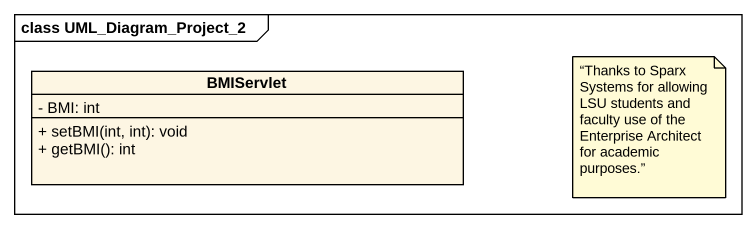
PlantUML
@startuml
mainframe class UML_Diagram_Project_2
hide circle
hide empty members
skinparam classAttributeIconSize 0
class BMIServlet {
  - BMI: int
  + setBMI(int, int): void
  + getBMI(): int
}
note as N1
  “Thanks to Sparx Systems for allowing LSU students and faculty use of the Enterprise Architect for academic purposes.”
end note
@enduml
